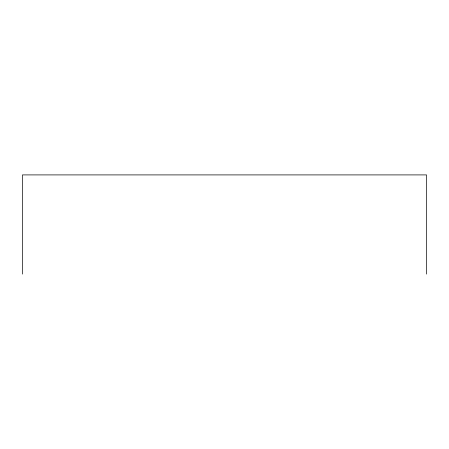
<?xml version="1.0" encoding="UTF-8"?>
<svg xmlns="http://www.w3.org/2000/svg" width="449" height="449" viewBox="0 0 449 449"><rect width="100%" height="100%" fill="white"/><g stroke="black" fill="none" stroke-linecap="round" stroke-linejoin="round"><path stroke-width="0.67" d="M426.55 274.092L426.55 174.908L22.45 174.908L22.45 274.092"/></g></svg>
